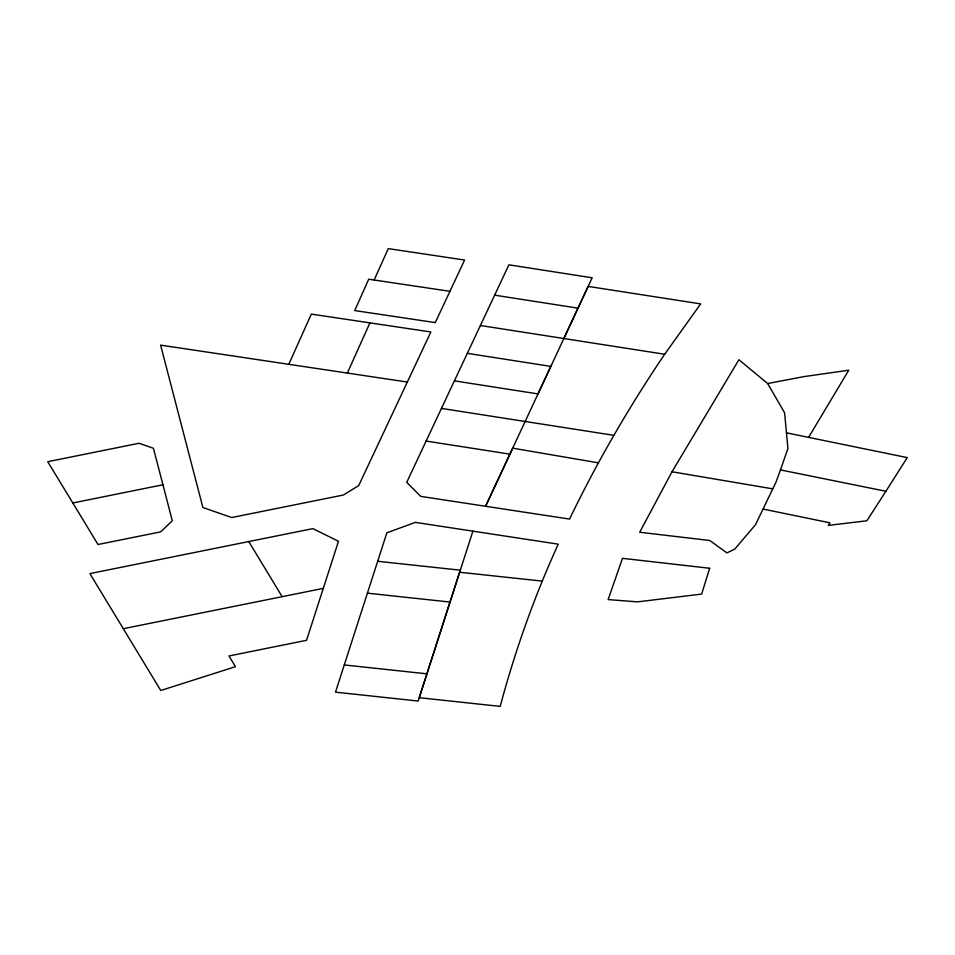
<?xml version="1.0" encoding="UTF-8"?>
<svg xmlns="http://www.w3.org/2000/svg" width="955" height="955" viewBox="0 0 955 955"><rect width="100%" height="100%" fill="white"/><g stroke="black" fill="none" stroke-linecap="round" stroke-linejoin="round"><path stroke-width="1.43" d="M472.892 531.147L418.147 701.042L335.503 692.148L386.87 532.783L415.377 522.373L558.245 544.171C534.382 596.469 515.02 650.844 500.205 706.39L419.269 697.699L459.594 572.248L542.356 581.118M780.45 469.908L787.935 448.575L784.592 412.751L767.653 383.54L738.907 359.725L672.01 471.77L639.695 532.257L709.756 540.482L726.946 552.909L734.717 549.149L755.489 524.713L776.105 481.941L780.45 469.908L885.894 491.276L907.25 457.612L786.55 432.854M288.78 364.309L311.33 314.111L430.86 331.97L358.722 485.546L343.442 495.012L231.695 517.538L202.878 507.499L160.607 345.125L407.319 382.048M374.169 279.994L388.267 248.61L464.596 260.047L435.265 322.599L354.723 310.566L368.726 279.194L449.912 291.311M347.334 373.083L369.919 322.874M598.487 462.853L512.704 448.17L485.594 506.257L592.184 277.786L508.896 264.822L406.723 482.359L420.773 496.385L569.55 519.078C597.15 461.874 629.094 406.842 664.668 354.245L700.672 303.893L588.125 286.404L563.832 338.524M808.599 437.366L848.732 370.23L804.325 376.557L767.653 383.54M885.894 491.276L866.854 520.785L828.331 525.393L829.967 522.815L763.105 509.087M72.795 502.987L162.947 484.77L172.282 520.773L160.643 531.887L98.007 544.493L47.75 461.707L139.012 443.263L153.421 448.277L162.947 484.77M248.766 541.557L89.901 573.597L160.762 690.501L235.431 666.686L228.997 655.966L306.531 640.316L338.488 541.282L312.918 528.628L248.766 541.557L282.155 596.672M123.291 628.712L323.279 588.375M377.667 561.289L460.31 570.183M367.377 593.162L450.032 602.056M344.277 664.943L426.921 673.836M494.69 295.167L578.014 308.155M480.401 325.512L664.668 354.245M467.341 353.35L550.82 366.398L537.999 393.914L454.401 380.854M441.449 408.406L613.731 435.313M426.097 441.055L509.886 454.15M672.01 471.77L772.583 488.817M709.672 568.273L701.65 594.082L637.582 601.865L608.132 599.585L622.493 558.341L709.672 568.273"/></g></svg>
